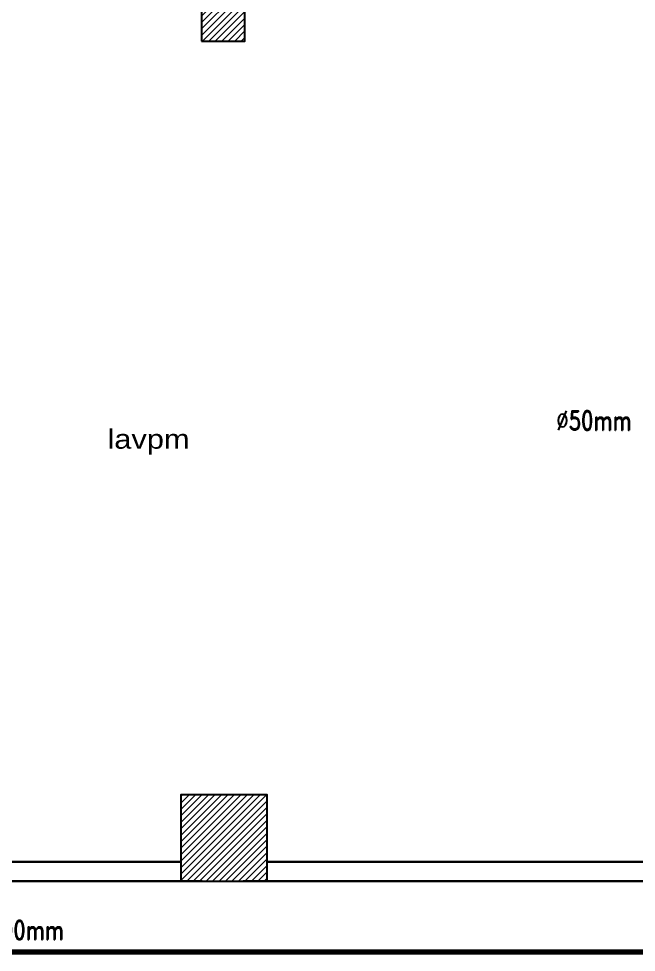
# Model space of a CAD drawing. Extents: x 800 to 995, y 398 to 804.
# Drawn here: x 902 to 908.43, y 787.97 to 797.7 of the extents above; entities that cross this region are included whole.
import ezdxf

# ---------------------------------------------------------------- set-up
doc = ezdxf.new("R2010")
doc.units = 0
doc.header["$MEASUREMENT"] = 0
for name, color, linetype, lineweight in [('Column', 6, 'CONTINUOUS', 25), ('hatch', 252, 'CONTINUOUS', 9), ('P-C-WATER', 5, 'CONTINUOUS', 70), ('P-TEXT', 1, 'CONTINUOUS', 25), ('text', 72, 'CONTINUOUS', 15), ('Wall', 252, 'CONTINUOUS', 30)]:
    doc.layers.add(name, color=color, linetype=linetype, lineweight=lineweight)
doc.styles.add('ROMANC', font='romand.shx')
doc.styles.add('SOSA2', font='SOSA.shx', dxfattribs={"width": 0.8})

msp = doc.modelspace()

# ---------------------------------------------------------------- hatches: boundary and pattern name
at = {"layer": 'hatch'}
h = msp.add_hatch(dxfattribs=at)
h.set_pattern_fill('ANSI31', color=252, scale=0.015, style=0)
h.set_pattern_definition([(45, (1096.109694, 460.14125), (-0.0336759605, 0.0336759605), [])])
h.paths.add_polyline_path([(903.9025, 797.4633), (904.3525, 797.4633), (904.3525, 798.5634), (903.9025, 798.5634)])
h = msp.add_hatch(dxfattribs=at)
h.set_pattern_fill('ANSI31', color=252, scale=0.015, style=0)
h.set_pattern_definition([(45, (1131.117394, 466.491326), (-0.0336759605, 0.0336759605), [])])
h.paths.add_polyline_path([(903.6852, 788.7134), (904.5852, 788.7134), (904.5852, 789.6134), (903.6852, 789.6134)])

# ---------------------------------------------------------------- linework, layer by layer
at = {"layer": 'Column', "color": 252}
for points in [[(903.9025, 797.4633), (904.3525, 797.4633), (904.3525, 798.5634), (903.9025, 798.5634)], [(903.6852, 788.7134), (904.5852, 788.7134), (904.5852, 789.6134), (903.6852, 789.6134)]]:
    msp.add_lwpolyline(points, close=True, dxfattribs=at)
at = {"layer": 'P-C-WATER', "linetype": 'Continuous'}
msp.add_line((914.1883, 787.9713), (870.9591, 787.9713), dxfattribs=at)
at = {"layer": 'Wall', "color": 252, "linetype": 'Continuous'}
for p, q in [((903.6852, 788.9134), (900.5452, 788.9134)), ((904.5852, 788.9134), (908.7352, 788.9134)), ((903.9102, 788.7134), (900.5452, 788.7134)), ((904.3352, 788.7134), (908.7352, 788.7134))]:
    msp.add_line(p, q, dxfattribs=at)

# ---------------------------------------------------------------- texts
at = {"layer": 'P-TEXT', "color": 41, "style": 'ROMANC', "width": 0.75}
for s, p in [('%%C50mm', (907.6003, 793.4108)), ('%%C100mm', (901.5557, 788.1036))]:
    msp.add_text(s, height=0.2, dxfattribs=at).set_placement(p)
at = {"layer": 'text', "color": 252, "style": 'SOSA2', "width": 1.2}
msp.add_text('lavpm', height=0.2, dxfattribs=at).set_placement((902.9218, 793.217))

doc.saveas('drawing.dxf')
